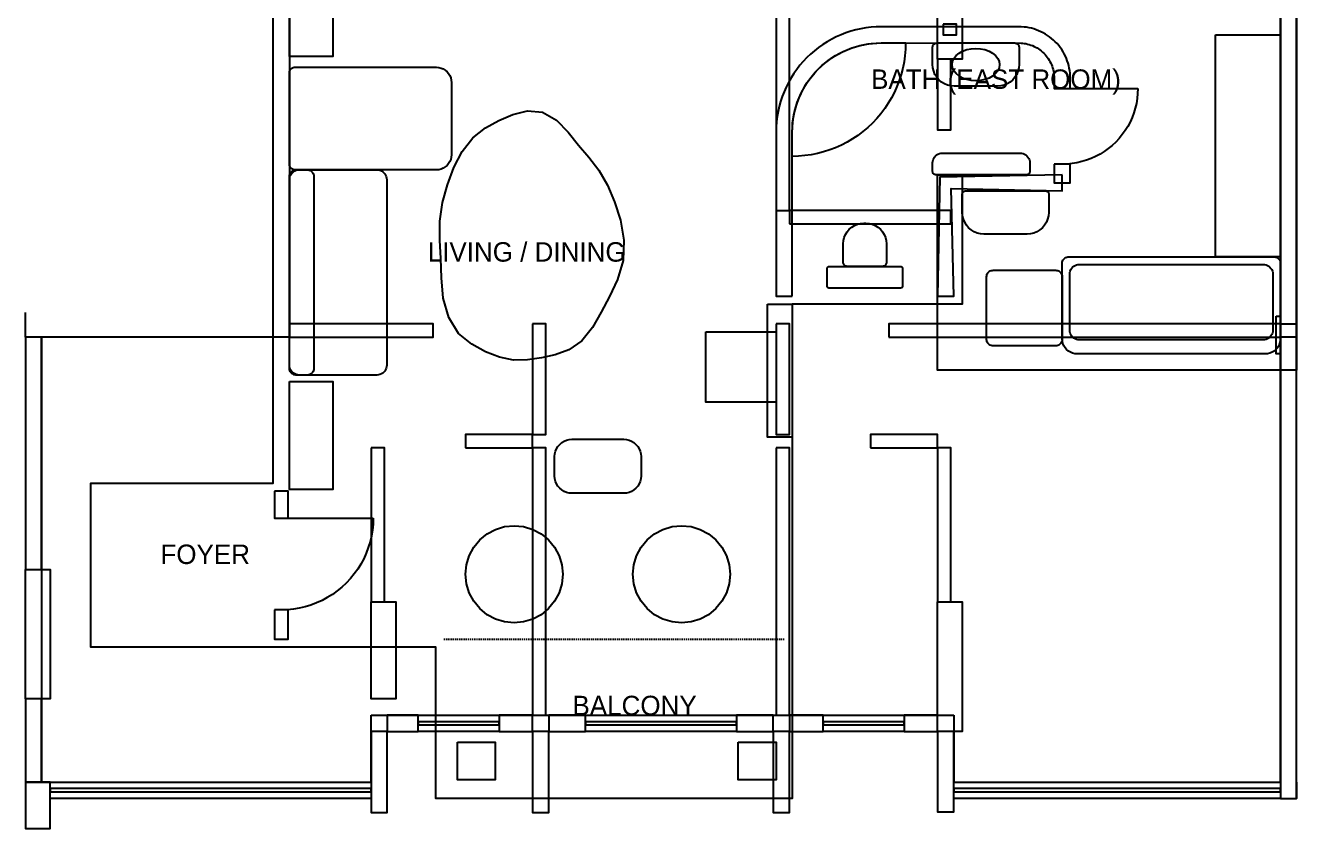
# Model space of a CAD drawing. Header units: metres. Extents: x 73174 to 85034, y 45929 to 58949.
# Drawn here: x 73264 to 85034, y 45929 to 53366 of the extents above; entities that cross this region are included whole.
import ezdxf

# ---------------------------------------------------------------- set-up
doc = ezdxf.new("R2010")
doc.units = ezdxf.units.M
doc.linetypes.add('DASHED', pattern=[20, 12, -8])
for name, color, linetype in [('PROP-COLUMN', 2, 'CONTINUOUS'), ('PROP-DOOR', 6, 'CONTINUOUS'), ('PROP-ENVELOPE', 7, 'CONTINUOUS'), ('PROP-FURN', 9, 'CONTINUOUS'), ('PROP-SHELL', 7, 'CONTINUOUS'), ('PROP-TEXT', 3, 'CONTINUOUS'), ('PROP-THRESHOLD', 8, 'DASHED'), ('PROP-WALL-NEW', 1, 'CONTINUOUS')]:
    doc.layers.add(name, color=color, linetype=linetype)

msp = doc.modelspace()

# ---------------------------------------------------------------- linework, layer by layer
at = {"layer": 'PROP-COLUMN'}
for points in [[(81709.2, 51984), (81939.2, 51984), (81939.2, 50784), (81709.2, 50784)], [(80134.2, 50784), (80364.2, 50784), (80364.2, 49554), (80134.2, 49554)]]:
    msp.add_lwpolyline(points, close=True, dxfattribs=at)
at = {"layer": 'PROP-DOOR'}
for p, q in [((82864.2, 52781.31), (83564.2, 52781.31)), ((75634.2, 48804), (76484.2, 48804))]:
    msp.add_line(p, q, dxfattribs=at)
for points in [[(83564.2, 52781.31), (83562.701, 52735.528), (83558.211, 52689.942), (83550.75, 52644.747), (83540.348, 52600.137), (83527.051, 52556.303), (83510.916, 52513.432), (83492.011, 52471.708), (83470.418, 52431.31), (83446.229, 52392.411), (83419.547, 52355.177), (83390.488, 52319.768), (83359.175, 52286.336), (83325.742, 52255.022), (83290.333, 52225.963), (83253.099, 52199.282), (83214.2, 52175.093), (83173.802, 52153.499), (83132.078, 52134.595), (83089.208, 52118.459), (83045.373, 52105.162), (83000.763, 52094.761), (82955.568, 52087.299), (82909.982, 52082.809), (82864.2, 52081.31)], [(76484.2, 48804), (76482.38, 48748.407), (76476.928, 48693.053), (76467.867, 48638.173), (76455.237, 48584.004), (76439.091, 48530.776), (76419.498, 48478.719), (76396.542, 48428.055), (76370.322, 48379), (76340.949, 48331.765), (76308.55, 48286.553), (76273.264, 48243.556), (76235.241, 48202.959), (76194.644, 48164.936), (76151.647, 48129.65), (76106.435, 48097.251), (76059.2, 48067.878), (76010.145, 48041.658), (75959.481, 48018.702), (75907.424, 47999.109), (75854.196, 47982.963), (75800.027, 47970.333), (75745.147, 47961.272), (75689.793, 47955.82), (75634.2, 47954)]]:
    msp.add_lwpolyline(points, dxfattribs=at)
at = {"layer": 'PROP-ENVELOPE'}
msp.add_lwpolyline([(73264.2, 58829), (76614.2, 58829), (76614.2, 58209), (81709.2, 58209), (81709.2, 58829), (85034.2, 58829), (85034.2, 50174), (81709.2, 50174), (81709.2, 50784), (80364.2, 50784), (80364.2, 46209), (77064.2, 46209), (77064.2, 47609), (73869.2, 47609), (73869.2, 49129), (75559.2, 49129), (75559.2, 54409), (73264.2, 54409)], close=True, dxfattribs=at)
at = {"layer": 'PROP-FURN'}
for points in [[(75709.2, 54379), (76109.2, 54379), (76109.2, 53079), (75709.2, 53079)], [(80364.2, 52154), (80364.2, 52379), (80364.2, 52379), (80365.5, 52425.3), (80369.4, 52471.4), (80375.9, 52517.2), (80384.9, 52562.6), (80396.4, 52607.4), (80410.5, 52651.5), (80427, 52694.7), (80445.9, 52737), (80467.1, 52778.1), (80490.7, 52817.9), (80516.4, 52856.4), (80544.2, 52893.4), (80574, 52928.7), (80605.8, 52962.4), (80639.5, 52994.2), (80674.8, 53024), (80711.8, 53051.8), (80750.3, 53077.5), (80790.1, 53101.1), (80831.2, 53122.3), (80873.5, 53141.2), (80916.7, 53157.7), (80960.8, 53171.8), (81005.6, 53183.3), (81051, 53192.3), (81096.8, 53198.8), (81142.9, 53202.7), (81189.2, 53204), (81414.2, 53204), (81414.2, 53204), (81412.5, 53145.1), (81407.6, 53086.4), (81399.4, 53028.1), (81387.9, 52970.4), (81373.2, 52913.3), (81355.3, 52857.2), (81334.3, 52802.2), (81310.2, 52748.4), (81283.2, 52696.1), (81253.3, 52645.4), (81220.5, 52596.4), (81185.1, 52549.3), (81147.1, 52504.3), (81106.7, 52461.5), (81063.9, 52421.1), (81018.9, 52383.1), (80971.8, 52347.7), (80922.8, 52314.9), (80872.1, 52285), (80819.8, 52258), (80766, 52233.9), (80711, 52212.9), (80654.9, 52195), (80597.8, 52180.3), (80540.1, 52168.8), (80481.8, 52160.6), (80423.1, 52155.7), (80364.2, 52154)], [(81664.2, 53164), (81664.7, 53170.3), (81666.2, 53176.4), (81668.6, 53182.2), (81671.8, 53187.5), (81675.9, 53192.3), (81680.7, 53196.4), (81686, 53199.6), (81691.8, 53202), (81697.9, 53203.5), (81704.2, 53204), (82424.2, 53204), (82430.5, 53203.5), (82436.6, 53202), (82442.4, 53199.6), (82447.7, 53196.4), (82452.5, 53192.3), (82456.6, 53187.5), (82459.8, 53182.2), (82462.2, 53176.4), (82463.7, 53170.3), (82464.2, 53164), (82464.2, 53004), (82461.7, 52972.7), (82454.4, 52942.2), (82442.4, 52913.2), (82426, 52886.4), (82405.6, 52862.6), (82381.8, 52842.2), (82355, 52825.8), (82326, 52813.8), (82295.5, 52806.5), (82264.2, 52804), (81864.2, 52804), (81832.9, 52806.5), (81802.4, 52813.8), (81773.4, 52825.8), (81746.6, 52842.2), (81722.8, 52862.6), (81702.4, 52886.4), (81686, 52913.2), (81674, 52942.2), (81666.7, 52972.7), (81664.2, 53004)], [(84284.2, 53279), (84884.2, 53279), (84884.2, 51224), (84284.2, 51224)], [(82284.2, 53004), (82280, 52974.7), (82267.5, 52946.6), (82247.1, 52920.7), (82219.8, 52897.9), (82186.4, 52879.3), (82148.4, 52865.4), (82107.1, 52856.9), (82064.2, 52854), (82021.3, 52856.9), (81980, 52865.4), (81942, 52879.3), (81908.6, 52897.9), (81881.3, 52920.7), (81860.9, 52946.6), (81848.4, 52974.7), (81844.2, 53004), (81848.4, 53033.3), (81860.9, 53061.4), (81881.3, 53087.3), (81908.6, 53110.1), (81942, 53128.7), (81980, 53142.6), (82021.3, 53151.1), (82064.2, 53154), (82107.1, 53151.1), (82148.4, 53142.6), (82186.4, 53128.7), (82219.8, 53110.1), (82247.1, 53087.3), (82267.5, 53061.4), (82280, 53033.3)], [(75709.2, 52929), (75709.8, 52936.8), (75711.6, 52944.5), (75714.6, 52951.7), (75718.7, 52958.4), (75723.8, 52964.4), (75729.8, 52969.5), (75736.5, 52973.6), (75743.7, 52976.6), (75751.4, 52978.4), (75759.2, 52979), (77069.2, 52979), (77091.1, 52977.3), (77112.5, 52972.1), (77132.8, 52963.7), (77151.5, 52952.3), (77168.2, 52938), (77182.5, 52921.3), (77193.9, 52902.6), (77202.3, 52882.3), (77207.5, 52860.9), (77209.2, 52839), (77209.2, 52169), (77207.5, 52147.1), (77202.3, 52125.7), (77193.9, 52105.4), (77182.5, 52086.7), (77168.2, 52070), (77151.5, 52055.7), (77132.8, 52044.3), (77112.5, 52035.9), (77091.1, 52030.7), (77069.2, 52029), (75759.2, 52029), (75751.4, 52029.6), (75743.7, 52031.4), (75736.5, 52034.4), (75729.8, 52038.5), (75723.8, 52043.6), (75718.7, 52049.6), (75714.6, 52056.3), (75711.6, 52063.5), (75709.8, 52071.2), (75709.2, 52079)], [(78806.1, 51379), (78798.3, 51189.6), (78747.6, 51012.6), (78673.2, 50855.8), (78595.1, 50709.7), (78513.6, 50568.1), (78415.4, 50445.7), (78297.1, 50362.4), (78169.3, 50316.6), (78041.8, 50288.6), (77914.2, 50268.8), (77784.1, 50267.4), (77653.7, 50294.3), (77524.7, 50344.7), (77396.2, 50414.3), (77275.6, 50515.1), (77183.1, 50660.3), (77133.3, 50840.7), (77116.8, 51028.5), (77109.7, 51206.6), (77100.8, 51379), (77101.4, 51553.2), (77125.3, 51725.8), (77171.3, 51891.1), (77231.7, 52049.9), (77307.7, 52199.5), (77405.6, 52326.1), (77522.6, 52418.7), (77648.5, 52485.5), (77778.2, 52540.7), (77914.2, 52576), (78052.8, 52563.1), (78180.8, 52489.2), (78289.9, 52376.6), (78386.7, 52259), (78481.5, 52146.5), (78573, 52026.5), (78653.1, 51888.4), (78719.9, 51733.2), (78774.2, 51563.3)], [(81664.2, 52094), (81665.3, 52108.1), (81668.6, 52121.8), (81674, 52134.9), (81681.4, 52146.9), (81690.6, 52157.6), (81701.3, 52166.8), (81713.3, 52174.2), (81726.4, 52179.6), (81740.1, 52182.9), (81754.2, 52184), (82474.2, 52184), (82488.3, 52182.9), (82502, 52179.6), (82515.1, 52174.2), (82527.1, 52166.8), (82537.8, 52157.6), (82547, 52146.9), (82554.4, 52134.9), (82559.8, 52121.8), (82563.1, 52108.1), (82564.2, 52094), (82564.2, 52014), (82563.8, 52009.3), (82562.7, 52004.7), (82560.9, 52000.4), (82558.5, 51996.4), (82555.4, 51992.8), (82551.8, 51989.7), (82547.8, 51987.3), (82543.5, 51985.5), (82538.9, 51984.4), (82534.2, 51984), (81694.2, 51984), (81689.5, 51984.4), (81684.9, 51985.5), (81680.6, 51987.3), (81676.6, 51989.7), (81673, 51992.8), (81669.9, 51996.4), (81667.5, 52000.4), (81665.7, 52004.7), (81664.6, 52009.3), (81664.2, 52014)], [(75709.2, 51939), (75710.3, 51953.1), (75713.6, 51966.8), (75719, 51979.9), (75726.4, 51991.9), (75735.6, 52002.6), (75746.3, 52011.8), (75758.3, 52019.2), (75771.4, 52024.6), (75785.1, 52027.9), (75799.2, 52029), (76519.2, 52029), (76533.3, 52027.9), (76547, 52024.6), (76560.1, 52019.2), (76572.1, 52011.8), (76582.8, 52002.6), (76592, 51991.9), (76599.4, 51979.9), (76604.8, 51966.8), (76608.1, 51953.1), (76609.2, 51939), (76609.2, 50219), (76608.1, 50204.9), (76604.8, 50191.2), (76599.4, 50178.1), (76592, 50166.1), (76582.8, 50155.4), (76572.1, 50146.2), (76560.1, 50138.8), (76547, 50133.4), (76533.3, 50130.1), (76519.2, 50129), (75799.2, 50129), (75785.1, 50130.1), (75771.4, 50133.4), (75758.3, 50138.8), (75746.3, 50146.2), (75735.6, 50155.4), (75726.4, 50166.1), (75719, 50178.1), (75713.6, 50191.2), (75710.3, 50204.9), (75709.2, 50219)], [(75709.2, 51969), (75709.9, 51978.4), (75712.1, 51987.5), (75715.7, 51996.2), (75720.7, 52004.3), (75726.8, 52011.4), (75733.9, 52017.5), (75742, 52022.5), (75750.7, 52026.1), (75759.8, 52028.3), (75769.2, 52029), (75874.2, 52029), (75883.6, 52028.3), (75892.7, 52026.1), (75901.4, 52022.5), (75909.5, 52017.5), (75916.6, 52011.4), (75922.7, 52004.3), (75927.7, 51996.2), (75931.3, 51987.5), (75933.5, 51978.4), (75934.2, 51969), (75934.2, 50189), (75933.5, 50179.6), (75931.3, 50170.5), (75927.7, 50161.8), (75922.7, 50153.7), (75916.6, 50146.6), (75909.5, 50140.5), (75901.4, 50135.5), (75892.7, 50131.9), (75883.6, 50129.7), (75874.2, 50129), (75769.2, 50129), (75759.8, 50129.7), (75750.7, 50131.9), (75742, 50135.5), (75733.9, 50140.5), (75726.8, 50146.6), (75720.7, 50153.7), (75715.7, 50161.8), (75712.1, 50170.5), (75709.9, 50179.6), (75709.2, 50189)], [(81939.2, 51804), (81939.6, 51808.7), (81940.7, 51813.3), (81942.5, 51817.6), (81944.9, 51821.6), (81948, 51825.2), (81951.6, 51828.3), (81955.6, 51830.7), (81959.9, 51832.5), (81964.5, 51833.6), (81969.2, 51834), (82709.2, 51834), (82713.9, 51833.6), (82718.5, 51832.5), (82722.8, 51830.7), (82726.8, 51828.3), (82730.4, 51825.2), (82733.5, 51821.6), (82735.9, 51817.6), (82737.7, 51813.3), (82738.8, 51808.7), (82739.2, 51804), (82739.2, 51634), (82736.7, 51602.7), (82729.4, 51572.2), (82717.4, 51543.2), (82701, 51516.4), (82680.6, 51492.6), (82656.8, 51472.2), (82630, 51455.8), (82601, 51443.8), (82570.5, 51436.5), (82539.2, 51434), (82139.2, 51434), (82107.9, 51436.5), (82077.4, 51443.8), (82048.4, 51455.8), (82021.6, 51472.2), (81997.8, 51492.6), (81977.4, 51516.4), (81961, 51543.2), (81949, 51572.2), (81941.7, 51602.7), (81939.2, 51634)], [(80836.7, 51344), (80839, 51373.7), (80846, 51402.7), (80857.4, 51430.3), (80873, 51455.7), (80892.3, 51478.4), (80915, 51497.7), (80940.4, 51513.3), (80968, 51524.7), (80997, 51531.7), (81026.7, 51534), (81046.7, 51534), (81076.4, 51531.7), (81105.4, 51524.7), (81133, 51513.3), (81158.4, 51497.7), (81181.1, 51478.4), (81200.4, 51455.7), (81216, 51430.3), (81227.4, 51402.7), (81234.4, 51373.7), (81236.7, 51344), (81236.7, 51174), (81236.2, 51167.7), (81234.7, 51161.6), (81232.3, 51155.8), (81229.1, 51150.5), (81225, 51145.7), (81220.2, 51141.6), (81214.9, 51138.4), (81209.1, 51136), (81203, 51134.5), (81196.7, 51134), (80876.7, 51134), (80870.4, 51134.5), (80864.3, 51136), (80858.5, 51138.4), (80853.2, 51141.6), (80848.4, 51145.7), (80844.3, 51150.5), (80841.1, 51155.8), (80838.7, 51161.6), (80837.2, 51167.7), (80836.7, 51174)], [(82864.2, 51164), (82864.9, 51173.4), (82867.1, 51182.5), (82870.7, 51191.2), (82875.7, 51199.3), (82881.8, 51206.4), (82888.9, 51212.5), (82897, 51217.5), (82905.7, 51221.1), (82914.8, 51223.3), (82924.2, 51224), (84824.2, 51224), (84833.6, 51223.3), (84842.7, 51221.1), (84851.4, 51217.5), (84859.5, 51212.5), (84866.6, 51206.4), (84872.7, 51199.3), (84877.7, 51191.2), (84881.3, 51182.5), (84883.5, 51173.4), (84884.2, 51164), (84884.2, 50464), (84882.5, 50442.1), (84877.3, 50420.7), (84868.9, 50400.4), (84857.5, 50381.7), (84843.2, 50365), (84826.5, 50350.7), (84807.8, 50339.3), (84787.5, 50330.9), (84766.1, 50325.7), (84744.2, 50324), (83004.2, 50324), (82982.3, 50325.7), (82960.9, 50330.9), (82940.6, 50339.3), (82921.9, 50350.7), (82905.2, 50365), (82890.9, 50381.7), (82879.5, 50400.4), (82871.1, 50420.7), (82865.9, 50442.1), (82864.2, 50464)], [(80686.7, 51114), (80686.9, 51117.1), (80687.7, 51120.2), (80688.9, 51123.1), (80690.5, 51125.8), (80692.6, 51128.1), (80694.9, 51130.2), (80697.6, 51131.8), (80700.5, 51133), (80703.6, 51133.8), (80706.7, 51134), (81366.7, 51134), (81369.8, 51133.8), (81372.9, 51133), (81375.8, 51131.8), (81378.5, 51130.2), (81380.8, 51128.1), (81382.9, 51125.8), (81384.5, 51123.1), (81385.7, 51120.2), (81386.5, 51117.1), (81386.7, 51114), (81386.7, 50954), (81386.5, 50950.9), (81385.7, 50947.8), (81384.5, 50944.9), (81382.9, 50942.2), (81380.8, 50939.9), (81378.5, 50937.8), (81375.8, 50936.2), (81372.9, 50935), (81369.8, 50934.2), (81366.7, 50934), (80706.7, 50934), (80703.6, 50934.2), (80700.5, 50935), (80697.6, 50936.2), (80694.9, 50937.8), (80692.6, 50939.9), (80690.5, 50942.2), (80688.9, 50944.9), (80687.7, 50947.8), (80686.9, 50950.9), (80686.7, 50954)], [(82164.2, 51039), (82164.9, 51048.4), (82167.1, 51057.5), (82170.7, 51066.2), (82175.7, 51074.3), (82181.8, 51081.4), (82188.9, 51087.5), (82197, 51092.5), (82205.7, 51096.1), (82214.8, 51098.3), (82224.2, 51099), (82804.2, 51099), (82813.6, 51098.3), (82822.7, 51096.1), (82831.4, 51092.5), (82839.5, 51087.5), (82846.6, 51081.4), (82852.7, 51074.3), (82857.7, 51066.2), (82861.3, 51057.5), (82863.5, 51048.4), (82864.2, 51039), (82864.2, 50459), (82863.5, 50449.6), (82861.3, 50440.5), (82857.7, 50431.8), (82852.7, 50423.7), (82846.6, 50416.6), (82839.5, 50410.5), (82831.4, 50405.5), (82822.7, 50401.9), (82813.6, 50399.7), (82804.2, 50399), (82224.2, 50399), (82214.8, 50399.7), (82205.7, 50401.9), (82197, 50405.5), (82188.9, 50410.5), (82181.8, 50416.6), (82175.7, 50423.7), (82170.7, 50431.8), (82167.1, 50440.5), (82164.9, 50449.6), (82164.2, 50459)], [(82934.2, 51064), (82935.3, 51078.1), (82938.6, 51091.8), (82944, 51104.9), (82951.4, 51116.9), (82960.6, 51127.6), (82971.3, 51136.8), (82983.3, 51144.2), (82996.4, 51149.6), (83010.1, 51152.9), (83024.2, 51154), (84724.2, 51154), (84738.3, 51152.9), (84752, 51149.6), (84765.1, 51144.2), (84777.1, 51136.8), (84787.8, 51127.6), (84797, 51116.9), (84804.4, 51104.9), (84809.8, 51091.8), (84813.1, 51078.1), (84814.2, 51064), (84814.2, 50544), (84813.1, 50529.9), (84809.8, 50516.2), (84804.4, 50503.1), (84797, 50491.1), (84787.8, 50480.4), (84777.1, 50471.2), (84765.1, 50463.8), (84752, 50458.4), (84738.3, 50455.1), (84724.2, 50454), (83024.2, 50454), (83010.1, 50455.1), (82996.4, 50458.4), (82983.3, 50463.8), (82971.3, 50471.2), (82960.6, 50480.4), (82951.4, 50491.1), (82944, 50503.1), (82938.6, 50516.2), (82935.3, 50529.9), (82934.2, 50544)], [(84844.2, 50674), (84884.2, 50674), (84884.2, 50324), (84844.2, 50324)], [(79564.2, 50529), (80214.2, 50529), (80214.2, 49879), (79564.2, 49879)], [(75709.2, 50069), (76109.2, 50069), (76109.2, 49069), (75709.2, 49069)], [(78164.2, 49374), (78166.2, 49399), (78172, 49423.4), (78181.6, 49446.6), (78194.8, 49468), (78211.1, 49487.1), (78230.2, 49503.4), (78251.6, 49516.6), (78274.8, 49526.2), (78299.2, 49532), (78324.2, 49534), (78804.2, 49534), (78829.2, 49532), (78853.6, 49526.2), (78876.8, 49516.6), (78898.2, 49503.4), (78917.3, 49487.1), (78933.6, 49468), (78946.8, 49446.6), (78956.4, 49423.4), (78962.2, 49399), (78964.2, 49374), (78964.2, 49194), (78962.2, 49169), (78956.4, 49144.6), (78946.8, 49121.4), (78933.6, 49100), (78917.3, 49080.9), (78898.2, 49064.6), (78876.8, 49051.4), (78853.6, 49041.8), (78829.2, 49036), (78804.2, 49034), (78324.2, 49034), (78299.2, 49036), (78274.8, 49041.8), (78251.6, 49051.4), (78230.2, 49064.6), (78211.1, 49080.9), (78194.8, 49100), (78181.6, 49121.4), (78172, 49144.6), (78166.2, 49169), (78164.2, 49194)], [(78239.2, 48284), (78230.6, 48196.2), (78204.9, 48111.8), (78163.4, 48034), (78107.4, 47965.8), (78039.2, 47909.8), (77961.4, 47868.3), (77877, 47842.6), (77789.2, 47834), (77701.4, 47842.6), (77617, 47868.3), (77539.2, 47909.8), (77471, 47965.8), (77415, 48034), (77373.5, 48111.8), (77347.8, 48196.2), (77339.2, 48284), (77347.8, 48371.8), (77373.5, 48456.2), (77415, 48534), (77471, 48602.2), (77539.2, 48658.2), (77617, 48699.7), (77701.4, 48725.4), (77789.2, 48734), (77877, 48725.4), (77961.4, 48699.7), (78039.2, 48658.2), (78107.4, 48602.2), (78163.4, 48534), (78204.9, 48456.2), (78230.6, 48371.8)], [(79789.2, 48284), (79780.6, 48196.2), (79754.9, 48111.8), (79713.4, 48034), (79657.4, 47965.8), (79589.2, 47909.8), (79511.4, 47868.3), (79427, 47842.6), (79339.2, 47834), (79251.4, 47842.6), (79167, 47868.3), (79089.2, 47909.8), (79021, 47965.8), (78965, 48034), (78923.5, 48111.8), (78897.8, 48196.2), (78889.2, 48284), (78897.8, 48371.8), (78923.5, 48456.2), (78965, 48534), (79021, 48602.2), (79089.2, 48658.2), (79167, 48699.7), (79251.4, 48725.4), (79339.2, 48734), (79427, 48725.4), (79511.4, 48699.7), (79589.2, 48658.2), (79657.4, 48602.2), (79713.4, 48534), (79754.9, 48456.2), (79780.6, 48371.8)], [(77264.2, 46729), (77614.2, 46729), (77614.2, 46379), (77264.2, 46379)], [(79864.2, 46729), (80214.2, 46729), (80214.2, 46379), (79864.2, 46379)]]:
    msp.add_lwpolyline(points, close=True, dxfattribs=at)
at = {"layer": 'PROP-SHELL'}
for p, q in [((75709.2, 56059), (75709, 50479)), ((84884.2, 46359), (84884.2, 54714)), ((85034.2, 46359), (85034.2, 54714)), ((73264.2, 50479), (73264.2, 50709)), ((73264.2, 50579), (73264.2, 50609)), ((75709, 50479), (73414.2, 50479)), ((73414.2, 50479), (73414.2, 46359)), ((76464.2, 46359), (76464.2, 46979)), ((76464.2, 46979), (81709.2, 46979)), ((76899.2, 46979), (77649.2, 46979)), ((76899.2, 46829), (76899.2, 46979)), ((77649.2, 46979), (77649.2, 46829)), ((78449.2, 46979), (79849.2, 46979)), ((78449.2, 46829), (78449.2, 46979)), ((79849.2, 46979), (79849.2, 46829)), ((80649.2, 46979), (81399.2, 46979)), ((80649.2, 46829), (80649.2, 46979)), ((81399.2, 46979), (81399.2, 46829)), ((81709.2, 46979), (81859.2, 46979)), ((81859.2, 46979), (81859.2, 46359)), ((77649.2, 46919), (76899.2, 46919)), ((76899.2, 46919), (76899.2, 46889)), ((76899.2, 46889), (77649.2, 46889)), ((77649.2, 46889), (77649.2, 46919)), ((79849.2, 46919), (78449.2, 46919)), ((78449.2, 46919), (78449.2, 46889)), ((78449.2, 46889), (79849.2, 46889)), ((79849.2, 46889), (79849.2, 46919)), ((81399.2, 46919), (80649.2, 46919)), ((80649.2, 46919), (80649.2, 46889)), ((80649.2, 46889), (81399.2, 46889)), ((81399.2, 46889), (81399.2, 46919)), ((77649.2, 46829), (76899.2, 46829)), ((79849.2, 46829), (78449.2, 46829)), ((81399.2, 46829), (80649.2, 46829)), ((73414.2, 46359), (76464.2, 46359)), ((73494.2, 46359), (76464.2, 46359)), ((73494.2, 46209), (73494.2, 46359)), ((76464.2, 46299), (73494.2, 46299)), ((73494.2, 46299), (73494.2, 46269)), ((73494.2, 46269), (76464.2, 46269)), ((76464.2, 46359), (76464.2, 46209)), ((76464.2, 46269), (76464.2, 46299)), ((81859.2, 46359), (84884.2, 46359)), ((81859.2, 46209), (81859.2, 46359)), ((81859.2, 46359), (84884.2, 46359)), ((84884.2, 46299), (81859.2, 46299)), ((81859.2, 46299), (81859.2, 46269)), ((81859.2, 46269), (84884.2, 46269)), ((84884.2, 46359), (84884.2, 46209)), ((84884.2, 46269), (84884.2, 46299)), ((85034.2, 46359), (85034.2, 46209)), ((85034.2, 46299), (85034.2, 46269)), ((76464.2, 46209), (73494.2, 46209)), ((84884.2, 46209), (81859.2, 46209))]:
    msp.add_line(p, q, dxfattribs=at)
for points in [[(84884.2, 54864), (84884.2, 50604), (85034.2, 50604), (85034.2, 54864)], [(84884.2, 54864), (84884.2, 50604), (85034.2, 50604), (85034.2, 54864)], [(84884.2, 54864), (84884.2, 50604), (85034.2, 50604), (85034.2, 54864)], [(84884.2, 54864), (84884.2, 50604), (85034.2, 50604), (85034.2, 54864)], [(81709, 54254), (81939, 54254), (81939, 53054), (81709, 53054)], [(80214.2, 54104), (80214.2, 51654), (80339.2, 51654), (80339.2, 54104)], [(81709.2, 53054), (81709.2, 52399), (81834.2, 52399), (81834.2, 53054)], [(80339.2, 51529), (81834.2, 51529), (81834.2, 51654), (80339.2, 51654)], [(75709.2, 50479), (77039.2, 50479), (77039.2, 50604), (75709.2, 50604)], [(77959.2, 50604), (77959.2, 49579), (78084.2, 49579), (78084.2, 50604)], [(80214.2, 50604), (80214.2, 49579), (80339.2, 49579), (80339.2, 50604)], [(81259.2, 50479), (84884.2, 50479), (84884.2, 50604), (81259.2, 50604)], [(73264.2, 50479), (73264.2, 48329), (73414.2, 48329), (73414.2, 50479)], [(84884.2, 50479), (84884.2, 46209), (85034.2, 46209), (85034.2, 50479)], [(84884.2, 50479), (84884.2, 46209), (85034.2, 46209), (85034.2, 50479)], [(84884.2, 50479), (84884.2, 46209), (85034.2, 46209), (85034.2, 50479)], [(84884.2, 50479), (84884.2, 46209), (85034.2, 46209), (85034.2, 50479)], [(77339.2, 49454), (77959.2, 49454), (77959.2, 49579), (77339.2, 49579)], [(81089.2, 49454), (81709.2, 49454), (81709.2, 49579), (81089.2, 49579)], [(76464.2, 49454), (76464.2, 48029), (76589.2, 48029), (76589.2, 49454)], [(77959.2, 49454), (77959.2, 46979), (78084.2, 46979), (78084.2, 49454)], [(80214.2, 49454), (80214.2, 46979), (80339.2, 46979), (80339.2, 49454)], [(81709.2, 49454), (81709.2, 48029), (81834.2, 48029), (81834.2, 49454)], [(73264, 48329), (73494, 48329), (73494, 47129), (73264, 47129)], [(76464, 48029), (76694, 48029), (76694, 47129), (76464, 47129)], [(81709, 48029), (81939, 48029), (81939, 46829), (81709, 46829)], [(73264.2, 47129), (73264.2, 46359), (73414.2, 46359), (73414.2, 47129)], [(76614.2, 46829), (76899.2, 46829), (76899.2, 46979), (76614.2, 46979)], [(77649.2, 46829), (77959.2, 46829), (77959.2, 46979), (77649.2, 46979)], [(78109.2, 46829), (78449.2, 46829), (78449.2, 46979), (78109.2, 46979)], [(79849.2, 46829), (80189.2, 46829), (80189.2, 46979), (79849.2, 46979)], [(80339.2, 46829), (80649.2, 46829), (80649.2, 46979), (80339.2, 46979)], [(81399.2, 46829), (81709.2, 46829), (81709.2, 46979), (81399.2, 46979)], [(76464.2, 46829), (76464.2, 46079), (76614.2, 46079), (76614.2, 46829)], [(77959.2, 46829), (77959.2, 46079), (78109.2, 46079), (78109.2, 46829)], [(80189.2, 46829), (80189.2, 46079), (80339.2, 46079), (80339.2, 46829)], [(81709.2, 46829), (81709.2, 46084), (81859.2, 46084), (81859.2, 46829)], [(73264.2, 46359), (73264.2, 45929), (73494.2, 45929), (73494.2, 46359)]]:
    msp.add_lwpolyline(points, close=True, dxfattribs=at)
at = {"layer": 'PROP-THRESHOLD'}
msp.add_line((77139.2, 47684), (80289.2, 47684), dxfattribs=at)
at = {"layer": 'PROP-WALL-NEW'}
for points in [[(80364.2, 50859), (80364.2, 52378.947), (80365.211, 52419.548), (80368.144, 52459.897), (80373.084, 52500.066), (80380.047, 52539.908), (80388.946, 52579.45), (80399.778, 52618.554), (80412.425, 52656.959), (80426.991, 52694.699), (80443.396, 52731.726), (80461.658, 52767.971), (80481.519, 52803.125), (80503.238, 52837.3), (80526.564, 52870.454), (80551.498, 52902.447), (80577.861, 52933.021), (80605.833, 52962.367), (80635.179, 52990.339), (80665.753, 53016.702), (80697.746, 53041.636), (80730.9, 53064.962), (80765.075, 53086.681), (80800.229, 53106.542), (80836.474, 53124.804), (80873.501, 53141.209), (80911.241, 53155.775), (80949.646, 53168.422), (80988.75, 53179.254), (81028.292, 53188.153), (81068.134, 53195.116), (81108.303, 53200.056), (81148.652, 53202.989), (81189.234, 53204), (82483.692, 53203.5), (82496.145, 53202.452), (82511.812, 53200.524), (82527.491, 53197.756), (82543.255, 53194.228), (82558.539, 53190.026), (82573.799, 53184.961), (82588.59, 53179.313), (82603.118, 53172.808), (82617.436, 53165.661), (82631.157, 53157.822), (82644.797, 53149.196), (82657.867, 53140.026), (82670.382, 53130.256), (82682.311, 53119.939), (82693.967, 53108.767), (82705.139, 53097.111), (82715.456, 53085.182), (82725.226, 53072.667), (82734.396, 53059.597), (82743.022, 53045.957), (82750.861, 53032.236), (82758.008, 53017.918), (82764.513, 53003.39), (82770.161, 52988.599), (82775.226, 52973.339), (82779.428, 52958.055), (82782.956, 52942.291), (82785.724, 52926.612), (82787.652, 52910.945), (82788.788, 52894.969), (82789.201, 52878.68), (82789.2, 52781.31), (82939.2, 52781.31), (82939.199, 52879.32), (82938.612, 52902.231), (82936.948, 52925.455), (82934.076, 52948.788), (82930.044, 52971.709), (82924.972, 52994.345), (82918.774, 53016.861), (82911.439, 53039.001), (82903.087, 53060.81), (82893.592, 53082.082), (82883.139, 53102.964), (82871.578, 53123.243), (82859.204, 53142.803), (82845.774, 53161.933), (82831.344, 53180.418), (82816.061, 53198.089), (82800.033, 53214.833), (82783.289, 53230.861), (82765.618, 53246.144), (82747.133, 53260.574), (82728.003, 53274.004), (82708.443, 53286.378), (82688.164, 53297.939), (82667.282, 53308.392), (82646.01, 53317.887), (82624.201, 53326.239), (82602.061, 53333.574), (82579.545, 53339.772), (82556.909, 53344.844), (82533.988, 53348.876), (82510.655, 53351.748), (82483.908, 53353.5), (81189.166, 53354), (81141.348, 53352.811), (81093.697, 53349.344), (81046.066, 53343.484), (80998.908, 53335.247), (80952.25, 53324.746), (80906.154, 53311.978), (80860.759, 53297.025), (80816.099, 53279.791), (80772.326, 53260.396), (80729.571, 53238.858), (80687.925, 53215.319), (80647.5, 53189.638), (80608.454, 53162.164), (80570.647, 53132.698), (80534.421, 53101.461), (80499.767, 53068.433), (80466.739, 53033.779), (80435.502, 52997.553), (80406.036, 52959.746), (80378.562, 52920.7), (80352.881, 52880.275), (80329.342, 52838.629), (80307.804, 52795.874), (80288.409, 52752.101), (80271.175, 52707.441), (80256.222, 52662.046), (80243.454, 52615.95), (80232.953, 52569.292), (80224.716, 52522.134), (80218.856, 52474.503), (80215.389, 52426.852), (80214.2, 52379.053), (80214.2, 50859)], [(81761.7, 53379), (81761.7, 53279), (81886.7, 53279), (81886.7, 53379)], [(82789.2, 52081.31), (82789.2, 51909), (82939.2, 51909), (82939.2, 52081.31)], [(82864.2, 51984), (81731.919, 51962.775), (81709.2, 50859), (81859.2, 50859), (81836.481, 51855.225), (82864.2, 51834)], [(75571.7, 49054), (75571.7, 48804), (75696.7, 48804), (75696.7, 49054)], [(75571.7, 47954), (75571.7, 47684), (75696.7, 47684), (75696.7, 47954)]]:
    msp.add_lwpolyline(points, close=True, dxfattribs=at)

# ---------------------------------------------------------------- texts
at = {"layer": 'PROP-TEXT'}
for s, p in [('BATH (EAST ROOM)', (81094.2, 52779)), ('LIVING / DINING', (76989.2, 51179)), ('FOYER', (74514.2, 48379)), ('BALCONY', (78329.2, 46979))]:
    msp.add_text(s, height=180, dxfattribs=at).set_placement(p)

doc.saveas('drawing.dxf')
